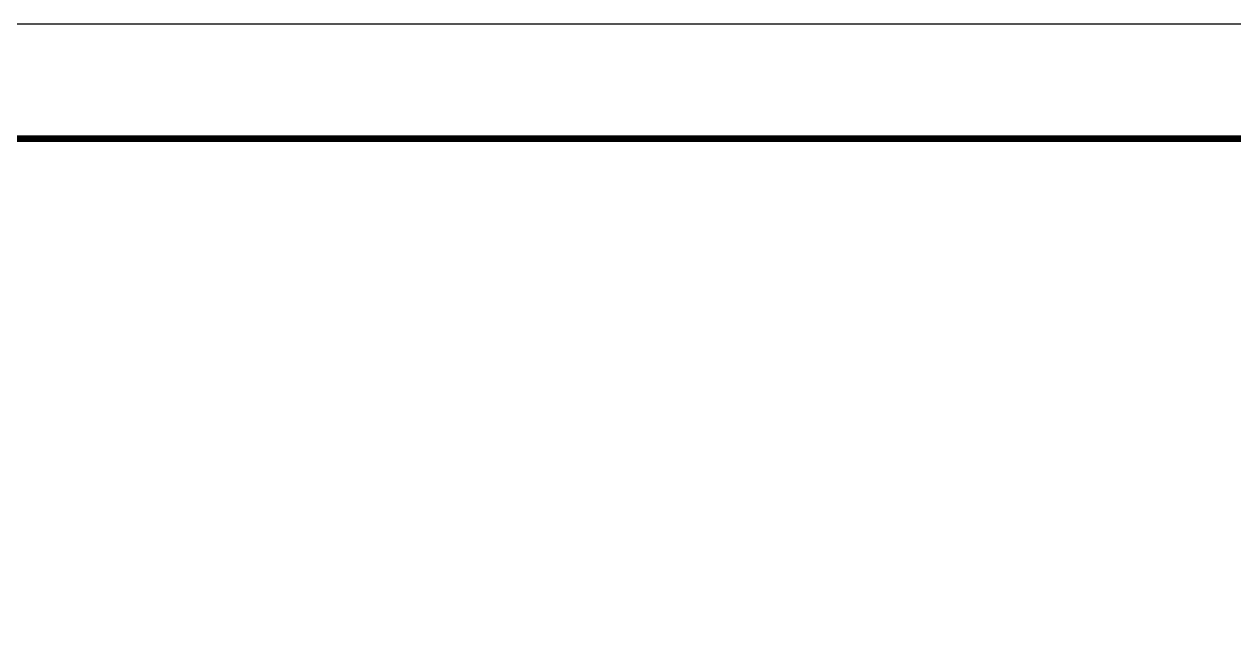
# Model space of a CAD drawing. Extents: x 534 to 8035, y 2354 to 7562.
# Drawn here: x 3417 to 4209, y 7168 to 7562 of the extents above; entities that cross this region are included whole.
import ezdxf

# ---------------------------------------------------------------- set-up
doc = ezdxf.new("R2010")
doc.units = 0
doc.layers.get('0').update_dxf_attribs({"color": 9, "linetype": 'CONTINUOUS'})

# ---------------------------------------------------------------- blocks, each defined once
blk = doc.blocks.new('*U4')
at = {"color": 7}
blk.add_lwpolyline([(-8310, 5840), (-8310, -100), (100, -100), (100, 5840)], close=True, dxfattribs=at)
at = {"color": 7, "const_width": 6}
blk.add_lwpolyline([(-8060, 5740), (-8060, 0), (0, 0), (1.455191522836685e-11, 5740)], close=True, dxfattribs=at)

msp = doc.modelspace()

# ---------------------------------------------------------------- block references
at = {"xscale": 0.75, "yscale": 0.75, "zscale": 0.75}
msp.add_blockref('*U4', (7959.514812482019, 3181.708823793138), dxfattribs=at)

doc.saveas('drawing.dxf')
